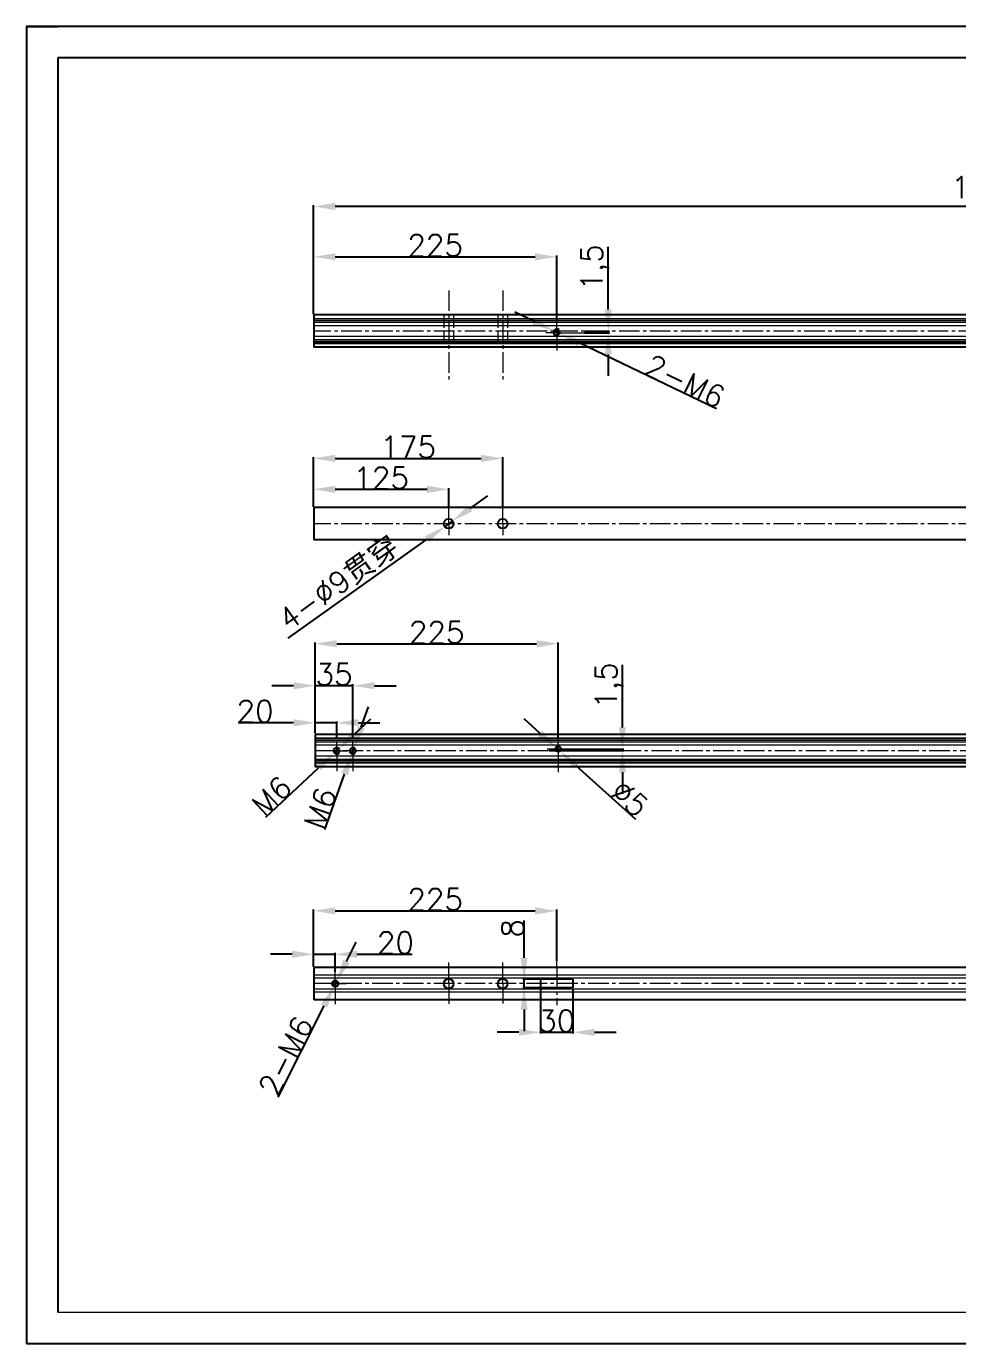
# Model space of a CAD drawing. Header units: millimetres. Extents: x -30327 to 34858, y 4015 to 75103.
# Drawn here: x 1495 to 2358, y 60062 to 61281 of the extents above; entities that cross this region are included whole.
import ezdxf

# ---------------------------------------------------------------- set-up
doc = ezdxf.new("R2010")
doc.units = ezdxf.units.MM
doc.linetypes.add('ACAD_ISO02W100', pattern=[15, 12, -3])
doc.linetypes.add('CENTER2', pattern=[28.575, 19.05, -3.175, 3.175, -3.175])
for name, color, linetype in [('3', 3, 'ACAD_ISO02W100'), ('print', 30, 'Continuous'), ('red', 1, 'CENTER2'), ('yellow', 2, 'Continuous')]:
    doc.layers.add(name, color=color, linetype=linetype)
doc.layers.add('A-TITLEBLOCK', color=7, linetype='Continuous', lineweight=18)
doc.layers.add('cen', color=1, linetype='CENTER2', lineweight=9)
doc.styles.add('GB', font='GBENOR.SHX', dxfattribs={"bigfont": 'gbcbig.shx'})
doc.styles.get("Standard").update_dxf_attribs({"font": 'txt', "bigfont": 'gbcbig.shx'})
doc.dimstyles.new('ISO-25', dxfattribs={"dimtxt": 20, "dimasz": 20, "dimexe": 1.25, "dimexo": 0.625, "dimtad": 1, "dimtxsty": 'Standard', "dimcen": 2.5, "dimadec": 0, "dimazin": 0, "dimtfac": 1, "dimtmove": 0, "dimatfit": 3, "dimfxl": 0, "dimarcsym": 0})

# ---------------------------------------------------------------- blocks, each defined once
blk = doc.blocks.new('*D148')
at = {"layer": 'Defpoints', "color": 0, "transparency": 16777216}
for p in [(1761.3, 61114.6), (1761.3, 61014.9), (2920.3, 61014.2)]:
    blk.add_point(p, dxfattribs=at)
at = {"layer": 'yellow', "color": 0, "lineweight": -2, "transparency": 16777216}
for p, q in [((1761.3, 61015.5), (1761.3, 61115.9)), ((2900.3, 61114.6), (1781.3, 61114.6)), ((2920.3, 61014.9), (2920.3, 61115.9))]:
    blk.add_line(p, q, dxfattribs=at)
at = {"layer": 'yellow', "color": 0, "transparency": 16777216}
for points in [[(1781.3, 61118), (1781.3, 61111.3), (1761.3, 61114.6)], [(2900.3, 61118), (2900.3, 61111.3), (2920.3, 61114.6)]]:
    blk.add_solid(points, dxfattribs=at)
at = {"layer": 'yellow', "color": 0, "lineweight": 9, "transparency": 16777216, "insert": (2418.4, 61146.3), "char_height": 20, "attachment_point": 5}
blk.add_mtext('1159\\S-0,3^ -0,5;', dxfattribs=at)
blk = doc.blocks.new('*D149')
at = {"layer": 'Defpoints', "color": 0, "transparency": 16777216}
for p in [(1784.9, 60612.9), (1780.5, 60608.8)]:
    blk.add_point(p, dxfattribs=at)
at = {"layer": 'yellow', "color": 0, "lineweight": -2, "transparency": 16777216}
for p, q in [((1799.5, 60626.6), (1814.1, 60640.3)), ((1784.9, 60612.9), (1780.5, 60608.8)), ((1717.1, 60549.4), (1765.9, 60595.1))]:
    blk.add_line(p, q, dxfattribs=at)
at = {"layer": 'yellow', "color": 0, "transparency": 16777216}
for points in [[(1797.2, 60629), (1801.8, 60624.1), (1784.9, 60612.9)], [(1763.6, 60597.6), (1768.2, 60592.7), (1780.5, 60608.8)]]:
    blk.add_solid(points, dxfattribs=at)
at = {"layer": 'yellow', "color": 0, "lineweight": 9, "transparency": 16777216, "insert": (1722.4, 60569), "char_height": 20, "attachment_point": 5, "rotation": 43.1266}
blk.add_mtext('M6', dxfattribs=at)
blk = doc.blocks.new('*D150')
at = {"layer": 'Defpoints', "color": 0, "transparency": 16777216}
for p in [(1780, 60392.6), (1782.7, 60397.9)]:
    blk.add_point(p, dxfattribs=at)
at = {"layer": 'yellow', "color": 0, "lineweight": -2, "transparency": 16777216}
for p, q in [((1791.7, 60415.8), (1800.7, 60433.7)), ((1782.7, 60397.9), (1780, 60392.6)), ((1728.4, 60290.3), (1771, 60374.7))]:
    blk.add_line(p, q, dxfattribs=at)
at = {"layer": 'yellow', "color": 0, "transparency": 16777216}
for points in [[(1788.7, 60417.3), (1794.7, 60414.3), (1782.7, 60397.9)], [(1768, 60376.2), (1774, 60373.2), (1780, 60392.6)]]:
    blk.add_solid(points, dxfattribs=at)
at = {"layer": 'yellow', "color": 0, "lineweight": 9, "transparency": 16777216, "insert": (1735.7, 60328.3), "char_height": 20, "attachment_point": 5, "rotation": 63.2542}
blk.add_mtext('2-M6', dxfattribs=at)
blk = doc.blocks.new('*D151')
at = {"layer": 'Defpoints', "color": 0, "transparency": 16777216}
for p in [(1978.6, 60612.4), (1978.6, 60610.9), (2047.2, 60612.4)]:
    blk.add_point(p, dxfattribs=at)
at = {"layer": 'yellow', "color": 0, "lineweight": -2, "transparency": 16777216}
for p, q in [((2047.2, 60632.4), (2047.2, 60690.3)), ((1979.2, 60612.4), (2048.4, 60612.4)), ((1979.2, 60610.9), (2048.4, 60610.9)), ((2047.2, 60610.9), (2047.2, 60612.4)), ((2047.2, 60590.9), (2047.2, 60570.9))]:
    blk.add_line(p, q, dxfattribs=at)
at = {"layer": 'yellow', "color": 0, "transparency": 16777216}
for points in [[(2043.8, 60632.4), (2050.5, 60632.4), (2047.2, 60612.4)], [(2043.8, 60590.9), (2050.5, 60590.9), (2047.2, 60610.9)]]:
    blk.add_solid(points, dxfattribs=at)
at = {"layer": 'yellow', "color": 0, "lineweight": 9, "transparency": 16777216, "insert": (2034.9, 60671.3), "char_height": 20, "attachment_point": 5, "rotation": 90}
blk.add_mtext('1,5', dxfattribs=at)
blk = doc.blocks.new('*D152')
at = {"layer": 'Defpoints', "color": 0, "transparency": 16777216}
for p in [(1985.8, 60613.5), (1989.6, 60610.2)]:
    blk.add_point(p, dxfattribs=at)
at = {"layer": 'yellow', "color": 0, "lineweight": -2, "transparency": 16777216}
for p, q in [((1971, 60626.9), (1956.1, 60640.3)), ((1985.8, 60613.5), (1989.6, 60610.2)), ((2059.7, 60547.1), (2004.4, 60596.8))]:
    blk.add_line(p, q, dxfattribs=at)
at = {"layer": 'yellow', "color": 0, "transparency": 16777216}
for points in [[(1973.2, 60629.4), (1968.7, 60624.4), (1985.8, 60613.5)], [(2006.7, 60599.3), (2002.2, 60594.3), (1989.6, 60610.2)]]:
    blk.add_solid(points, dxfattribs=at)
at = {"layer": 'yellow', "color": 0, "lineweight": 9, "transparency": 16777216, "insert": (2053.9, 60566.6), "char_height": 20, "attachment_point": 5, "rotation": 318.0469}
blk.add_mtext('∅5', dxfattribs=at)
blk = doc.blocks.new('*D153')
at = {"layer": 'Defpoints', "color": 0, "transparency": 16777216}
for p in [(1986.3, 60462.6), (1986.3, 60415.3), (1761.3, 60410.9)]:
    blk.add_point(p, dxfattribs=at)
at = {"layer": 'yellow', "color": 0, "lineweight": -2, "transparency": 16777216}
for p, q in [((1761.3, 60411.5), (1761.3, 60463.9)), ((1781.3, 60462.6), (1966.3, 60462.6)), ((1986.3, 60415.9), (1986.3, 60463.9))]:
    blk.add_line(p, q, dxfattribs=at)
at = {"layer": 'yellow', "color": 0, "transparency": 16777216}
for points in [[(1781.3, 60465.9), (1781.3, 60459.3), (1761.3, 60462.6)], [(1966.3, 60465.9), (1966.3, 60459.3), (1986.3, 60462.6)]]:
    blk.add_solid(points, dxfattribs=at)
at = {"layer": 'yellow', "color": 0, "lineweight": 9, "transparency": 16777216, "insert": (1873.8, 60473.2), "char_height": 20, "attachment_point": 5}
blk.add_mtext('225', dxfattribs=at)
blk = doc.blocks.new('*D154')
at = {"layer": 'Defpoints', "color": 0, "transparency": 16777216}
for p in [(1781.3, 60422.4), (1761.3, 60410.3), (1781.3, 60405.3)]:
    blk.add_point(p, dxfattribs=at)
at = {"layer": 'yellow', "color": 0, "lineweight": -2, "transparency": 16777216}
for p, q in [((1741.3, 60422.4), (1721.3, 60422.4)), ((1761.3, 60410.9), (1761.3, 60423.7)), ((1761.3, 60422.4), (1781.3, 60422.4)), ((1781.3, 60405.9), (1781.3, 60423.7)), ((1801.3, 60422.4), (1852.6, 60422.4))]:
    blk.add_line(p, q, dxfattribs=at)
at = {"layer": 'yellow', "color": 0, "transparency": 16777216}
for points in [[(1741.3, 60425.8), (1741.3, 60419.1), (1761.3, 60422.4)], [(1801.3, 60425.8), (1801.3, 60419.1), (1781.3, 60422.4)]]:
    blk.add_solid(points, dxfattribs=at)
at = {"layer": 'yellow', "color": 0, "lineweight": 9, "transparency": 16777216, "insert": (1837, 60433.1), "char_height": 20, "attachment_point": 5}
blk.add_mtext('20', dxfattribs=at)
blk = doc.blocks.new('*D155')
at = {"layer": 'Defpoints', "color": 0, "transparency": 16777216}
for p in [(1882.7, 60818.3), (1890, 60823.5)]:
    blk.add_point(p, dxfattribs=at)
at = {"layer": 'yellow', "color": 0, "lineweight": -2, "transparency": 16777216}
for p, q in [((1906.3, 60835.1), (1922.6, 60846.7)), ((1890, 60823.5), (1882.7, 60818.3)), ((1737.6, 60714.9), (1866.4, 60806.7))]:
    blk.add_line(p, q, dxfattribs=at)
at = {"layer": 'yellow', "color": 0, "transparency": 16777216}
for points in [[(1904.3, 60837.8), (1908.2, 60832.4), (1890, 60823.5)], [(1864.4, 60809.4), (1868.3, 60804), (1882.7, 60818.3)]]:
    blk.add_solid(points, dxfattribs=at)
at = {"layer": 'yellow', "color": 0, "lineweight": 9, "transparency": 16777216, "insert": (1784.9, 60765.7), "char_height": 20, "attachment_point": 5, "rotation": 35.4788}
blk.add_mtext('4-%%C9{\\fSimSun|b0|i0|c134|p2;贯穿}', dxfattribs=at)
blk = doc.blocks.new('*D156')
at = {"layer": 'Defpoints', "color": 0, "transparency": 16777216}
for p in [(1986.3, 61068), (1761.3, 61014.2), (1986.3, 61007.2)]:
    blk.add_point(p, dxfattribs=at)
at = {"layer": 'yellow', "color": 0, "lineweight": -2, "transparency": 16777216}
for p, q in [((1761.3, 61014.9), (1761.3, 61069.2)), ((1781.3, 61068), (1966.3, 61068)), ((1986.3, 61007.9), (1986.3, 61069.2))]:
    blk.add_line(p, q, dxfattribs=at)
at = {"layer": 'yellow', "color": 0, "transparency": 16777216}
for points in [[(1781.3, 61071.3), (1781.3, 61064.7), (1761.3, 61068)], [(1966.3, 61071.3), (1966.3, 61064.7), (1986.3, 61068)]]:
    blk.add_solid(points, dxfattribs=at)
at = {"layer": 'yellow', "color": 0, "lineweight": 9, "transparency": 16777216, "insert": (1873.8, 61078.6), "char_height": 20, "attachment_point": 5}
blk.add_mtext('225', dxfattribs=at)
blk = doc.blocks.new('*D157')
at = {"layer": 'Defpoints', "color": 0, "transparency": 16777216}
for p in [(2011.2, 60999.2), (2011.2, 60997.7), (2034, 60999.2)]:
    blk.add_point(p, dxfattribs=at)
at = {"layer": 'yellow', "color": 0, "lineweight": -2, "transparency": 16777216}
for p, q in [((2034, 61019.2), (2034, 61077.1)), ((2011.9, 60999.2), (2035.3, 60999.2)), ((2011.9, 60997.7), (2035.3, 60997.7)), ((2034, 60997.7), (2034, 60999.2)), ((2034, 60977.7), (2034, 60957.7))]:
    blk.add_line(p, q, dxfattribs=at)
at = {"layer": 'yellow', "color": 0, "transparency": 16777216}
for points in [[(2030.7, 61019.2), (2037.4, 61019.2), (2034, 60999.2)], [(2030.7, 60977.7), (2037.4, 60977.7), (2034, 60997.7)]]:
    blk.add_solid(points, dxfattribs=at)
at = {"layer": 'yellow', "color": 0, "lineweight": 9, "transparency": 16777216, "insert": (2021.7, 61058.2), "char_height": 20, "attachment_point": 5, "rotation": 90}
blk.add_mtext('1,5', dxfattribs=at)
blk = doc.blocks.new('*D158')
at = {"layer": 'Defpoints', "color": 0, "transparency": 16777216}
for p in [(1983.6, 60999.5), (1989, 60996.9)]:
    blk.add_point(p, dxfattribs=at)
at = {"layer": 'yellow', "color": 0, "lineweight": -2, "transparency": 16777216}
for p, q in [((1965.6, 61008.2), (1947.6, 61016.8)), ((1983.6, 60999.5), (1989, 60996.9)), ((2134.2, 60927.2), (2007.1, 60988.3))]:
    blk.add_line(p, q, dxfattribs=at)
at = {"layer": 'yellow', "color": 0, "transparency": 16777216}
for points in [[(1967, 61011.2), (1964.1, 61005.2), (1983.6, 60999.5)], [(2008.5, 60991.3), (2005.6, 60985.3), (1989, 60996.9)]]:
    blk.add_solid(points, dxfattribs=at)
at = {"layer": 'yellow', "color": 0, "lineweight": 9, "transparency": 16777216, "insert": (2105.2, 60952.9), "char_height": 20, "attachment_point": 5, "rotation": 334.3401}
blk.add_mtext('2-M6', dxfattribs=at)
blk = doc.blocks.new('*D159')
at = {"layer": 'Defpoints', "color": 0, "transparency": 16777216}
for p in [(1956.1, 60399.3), (1971.3, 60399.3), (1971.3, 60391.3)]:
    blk.add_point(p, dxfattribs=at)
at = {"layer": 'yellow', "color": 0, "lineweight": -2, "transparency": 16777216}
for p, q in [((1956.1, 60419.3), (1956.1, 60453.8)), ((1970.7, 60399.3), (1954.9, 60399.3)), ((1970.7, 60391.3), (1954.9, 60391.3)), ((1956.1, 60391.3), (1956.1, 60399.3)), ((1956.1, 60371.3), (1956.1, 60351.3))]:
    blk.add_line(p, q, dxfattribs=at)
at = {"layer": 'yellow', "color": 0, "transparency": 16777216}
for points in [[(1952.8, 60419.3), (1959.5, 60419.3), (1956.1, 60399.3)], [(1952.8, 60371.3), (1959.5, 60371.3), (1956.1, 60391.3)]]:
    blk.add_solid(points, dxfattribs=at)
at = {"layer": 'yellow', "color": 0, "lineweight": 9, "transparency": 16777216, "insert": (1945.5, 60446.5), "char_height": 20, "attachment_point": 5, "rotation": 90}
blk.add_mtext('8', dxfattribs=at)
blk = doc.blocks.new('*D161')
at = {"layer": 'Defpoints', "color": 0, "transparency": 16777216}
for p in [(1971.3, 60391.3), (2001.3, 60391.3), (2001.3, 60350.2)]:
    blk.add_point(p, dxfattribs=at)
at = {"layer": 'yellow', "color": 0, "lineweight": -2, "transparency": 16777216}
for p, q in [((1971.3, 60390.6), (1971.3, 60349)), ((2001.3, 60390.6), (2001.3, 60349)), ((1951.3, 60350.2), (1931.3, 60350.2)), ((1971.3, 60350.2), (2001.3, 60350.2)), ((2021.3, 60350.2), (2041.3, 60350.2))]:
    blk.add_line(p, q, dxfattribs=at)
at = {"layer": 'yellow', "color": 0, "transparency": 16777216}
for points in [[(1951.3, 60353.5), (1951.3, 60346.9), (1971.3, 60350.2)], [(2021.3, 60353.5), (2021.3, 60346.9), (2001.3, 60350.2)]]:
    blk.add_solid(points, dxfattribs=at)
at = {"layer": 'yellow', "color": 0, "lineweight": 9, "transparency": 16777216, "insert": (1986.3, 60360.8), "char_height": 20, "attachment_point": 5}
blk.add_mtext('30', dxfattribs=at)
blk = doc.blocks.new('*D82')
at = {"layer": 'Defpoints', "color": 0, "transparency": 16777216}
for p in [(1886.3, 60852.8), (1761.3, 60835.9), (1886.3, 60835.9)]:
    blk.add_point(p, dxfattribs=at)
at = {"layer": 'yellow', "color": 0, "lineweight": -2, "transparency": 16777216}
for p, q in [((1761.3, 60836.5), (1761.3, 60854)), ((1781.3, 60852.8), (1866.3, 60852.8)), ((1886.3, 60836.5), (1886.3, 60854))]:
    blk.add_line(p, q, dxfattribs=at)
at = {"layer": 'yellow', "color": 0, "transparency": 16777216}
for points in [[(1781.3, 60856.1), (1781.3, 60849.4), (1761.3, 60852.8)], [(1866.3, 60856.1), (1866.3, 60849.4), (1886.3, 60852.8)]]:
    blk.add_solid(points, dxfattribs=at)
at = {"layer": 'yellow', "color": 0, "lineweight": 9, "transparency": 16777216, "insert": (1823.8, 60863.4), "char_height": 20, "attachment_point": 5}
blk.add_mtext('125', dxfattribs=at)
blk = doc.blocks.new('*D83')
at = {"layer": 'Defpoints', "color": 0, "transparency": 16777216}
for p in [(1936.3, 60881.4), (1761.3, 60835.9), (1936.3, 60835.9)]:
    blk.add_point(p, dxfattribs=at)
at = {"layer": 'yellow', "color": 0, "lineweight": -2, "transparency": 16777216}
for p, q in [((1761.3, 60836.5), (1761.3, 60882.7)), ((1781.3, 60881.4), (1916.3, 60881.4)), ((1936.3, 60836.6), (1936.3, 60882.7))]:
    blk.add_line(p, q, dxfattribs=at)
at = {"layer": 'yellow', "color": 0, "transparency": 16777216}
for points in [[(1781.3, 60884.8), (1781.3, 60878.1), (1761.3, 60881.4)], [(1916.3, 60884.8), (1916.3, 60878.1), (1936.3, 60881.4)]]:
    blk.add_solid(points, dxfattribs=at)
at = {"layer": 'yellow', "color": 0, "lineweight": 9, "transparency": 16777216, "insert": (1848.8, 60892), "char_height": 20, "attachment_point": 5}
blk.add_mtext('175', dxfattribs=at)
blk = doc.blocks.new('*D84')
at = {"layer": 'Defpoints', "color": 0, "transparency": 16777216}
for p in [(1762.7, 60636.7), (1762.7, 60626.5), (1782.7, 60620.9)]:
    blk.add_point(p, dxfattribs=at)
at = {"layer": 'yellow', "color": 0, "lineweight": -2, "transparency": 16777216}
for p, q in [((1742.7, 60636.7), (1691.4, 60636.7)), ((1762.7, 60627.1), (1762.7, 60638)), ((1782.7, 60636.7), (1762.7, 60636.7)), ((1782.7, 60621.5), (1782.7, 60638)), ((1802.7, 60636.7), (1822.7, 60636.7))]:
    blk.add_line(p, q, dxfattribs=at)
at = {"layer": 'yellow', "color": 0, "transparency": 16777216}
for points in [[(1742.7, 60640.1), (1742.7, 60633.4), (1762.7, 60636.7)], [(1802.7, 60640.1), (1802.7, 60633.4), (1782.7, 60636.7)]]:
    blk.add_solid(points, dxfattribs=at)
at = {"layer": 'yellow', "color": 0, "lineweight": 9, "transparency": 16777216, "insert": (1707.1, 60647.4), "char_height": 20, "attachment_point": 5}
blk.add_mtext('20', dxfattribs=at)
blk = doc.blocks.new('*D85')
at = {"layer": 'Defpoints', "color": 0, "transparency": 16777216}
for p in [(1987.7, 60709.9), (1762.7, 60627.1), (1987.7, 60621.9)]:
    blk.add_point(p, dxfattribs=at)
at = {"layer": 'yellow', "color": 0, "lineweight": -2, "transparency": 16777216}
for p, q in [((1762.7, 60627.7), (1762.7, 60711.1)), ((1782.7, 60709.9), (1967.7, 60709.9)), ((1987.7, 60622.5), (1987.7, 60711.1))]:
    blk.add_line(p, q, dxfattribs=at)
at = {"layer": 'yellow', "color": 0, "transparency": 16777216}
for points in [[(1782.7, 60713.2), (1782.7, 60706.5), (1762.7, 60709.9)], [(1967.7, 60713.2), (1967.7, 60706.5), (1987.7, 60709.9)]]:
    blk.add_solid(points, dxfattribs=at)
at = {"layer": 'yellow', "color": 0, "lineweight": 9, "transparency": 16777216, "insert": (1875.2, 60720.5), "char_height": 20, "attachment_point": 5}
blk.add_mtext('225', dxfattribs=at)
blk = doc.blocks.new('*D424')
at = {"layer": 'Defpoints', "color": 0, "transparency": 16777216}
for p in [(1798.7, 60613.7), (1796.7, 60608)]:
    blk.add_point(p, dxfattribs=at)
at = {"layer": 'yellow', "color": 0, "lineweight": -2, "transparency": 16777216}
for p, q in [((1805.4, 60632.5), (1812.1, 60651.4)), ((1798.7, 60613.7), (1796.7, 60608)), ((1771.6, 60537.8), (1790, 60589.2))]:
    blk.add_line(p, q, dxfattribs=at)
at = {"layer": 'yellow', "color": 0, "transparency": 16777216}
for points in [[(1802.3, 60633.6), (1808.6, 60631.4), (1798.7, 60613.7)], [(1786.8, 60590.3), (1793.1, 60588.1), (1796.7, 60608)]]:
    blk.add_solid(points, dxfattribs=at)
at = {"layer": 'yellow', "color": 0, "lineweight": 9, "transparency": 16777216, "insert": (1767.4, 60557.6), "char_height": 20, "attachment_point": 5, "rotation": 70.3628}
blk.add_mtext('M6', dxfattribs=at)
blk = doc.blocks.new('*D425')
at = {"layer": 'Defpoints', "color": 0, "transparency": 16777216}
for p in [(1762.7, 60671), (1762.7, 60628.1), (1797.7, 60620.9)]:
    blk.add_point(p, dxfattribs=at)
at = {"layer": 'yellow', "color": 0, "lineweight": -2, "transparency": 16777216}
for p, q in [((1762.7, 60628.7), (1762.7, 60672.3)), ((1797.7, 60621.5), (1797.7, 60672.3)), ((1742.7, 60671), (1722.7, 60671)), ((1797.7, 60671), (1762.7, 60671)), ((1817.7, 60671), (1837.7, 60671))]:
    blk.add_line(p, q, dxfattribs=at)
at = {"layer": 'yellow', "color": 0, "transparency": 16777216}
for points in [[(1742.7, 60674.3), (1742.7, 60667.7), (1762.7, 60671)], [(1817.7, 60674.3), (1817.7, 60667.7), (1797.7, 60671)]]:
    blk.add_solid(points, dxfattribs=at)
at = {"layer": 'yellow', "color": 0, "lineweight": 9, "transparency": 16777216, "insert": (1780.2, 60681.6), "char_height": 20, "attachment_point": 5}
blk.add_mtext('35', dxfattribs=at)
blk = doc.blocks.new('DT-A2-TITLE')
for p, q in [((594, 420), (0, 420)), ((0, 420), (0, 420)), ((0, 420), (0, 0)), ((0, 420), (10, 420)), ((10, 410), (10, 10)), ((584, 410), (10, 410))]:
    blk.add_line(p, q)
at = {"layer": 'A-TITLEBLOCK', "color": 7}
for p, q in [((10, 10), (584, 10)), ((0, 0), (594, 0))]:
    blk.add_line(p, q, dxfattribs=at)
at = {"style": 'GB'}
for tag, p, height in [('#设计', (451.96, 38.52), 3.5), ('#品名', (523.32, 37.95), 3.5), ('#审核', (451.99, 28.1), 3.5), ('#图号', (526.67, 27.2), 3.5), ('#材料说明', (442.15, 13.59), 3), ('#数量', (520.33, 14.51), 3.5), ('#版本', (552.92, 14.47), 3.5)]:
    blk.add_attdef(tag, p, '', height=height, dxfattribs=at)

msp = doc.modelspace()

# ---------------------------------------------------------------- linework, layer by layer
for p, q in [((2920.3252, 61014.2281), (1761.3252, 61014.2281)), ((1761.3252, 61014.2281), (1761.3252, 60984.2281)), ((2920.3252, 60984.2281), (1761.3252, 60984.2281)), ((2920.3252, 60835.9032), (1761.3252, 60835.9032)), ((1761.3252, 60835.9032), (1761.3252, 60805.9032)), ((2920.3252, 60805.9032), (1761.3252, 60805.9032)), ((2921.6969, 60625.856), (1762.6969, 60625.856)), ((1762.6969, 60625.856), (1762.6969, 60595.856)), ((2921.6969, 60595.856), (1762.6969, 60595.856)), ((2920.3252, 60410.257), (1761.3252, 60410.257)), ((1761.3252, 60410.257), (1761.3252, 60380.257)), ((2001.3252, 60399.257), (1971.3252, 60399.257)), ((1971.3252, 60399.257), (1971.3252, 60391.257)), ((2001.3252, 60391.257), (1971.3252, 60391.257)), ((2001.3252, 60399.257), (2001.3252, 60391.257)), ((2920.3252, 60380.257), (1761.3252, 60380.257))]:
    msp.add_line(p, q)
at = {"lineweight": 9}
for p, q in [((2920.3252, 61010.7281), (1761.3252, 61010.7281)), ((2920.3252, 61010.2281), (1761.3252, 61010.2281)), ((2920.3252, 61008.7281), (1761.3252, 61008.7281)), ((2920.3252, 61007.2281), (1761.3252, 61007.2281)), ((2920.3252, 61004.2281), (1761.3252, 61004.2281)), ((2920.3252, 60994.2281), (1761.3252, 60994.2281)), ((2920.3252, 60991.2281), (1761.3252, 60991.2281)), ((2920.3252, 60989.7281), (1761.3252, 60989.7281)), ((2920.3252, 60988.2281), (1761.3252, 60988.2281)), ((2920.3252, 60987.5864), (1761.3252, 60987.5864)), ((2921.6969, 60622.356), (1762.6969, 60622.356)), ((2921.6969, 60621.856), (1762.6969, 60621.856)), ((2921.6969, 60620.356), (1762.6969, 60620.356)), ((2921.6969, 60618.856), (1762.6969, 60618.856)), ((2921.6969, 60615.856), (1762.6969, 60615.856)), ((2921.6969, 60605.856), (1762.6969, 60605.856)), ((2921.6969, 60602.856), (1762.6969, 60602.856)), ((2921.6969, 60601.356), (1762.6969, 60601.356)), ((2921.6969, 60599.856), (1762.6969, 60599.856)), ((2921.6969, 60599.2142), (1762.6969, 60599.2142)), ((2920.3252, 60403.257), (1761.3252, 60403.257)), ((2920.3252, 60400.257), (1761.3252, 60400.257)), ((2920.3252, 60390.257), (1761.3252, 60390.257)), ((2920.3252, 60387.257), (1761.3252, 60387.257))]:
    msp.add_line(p, q, dxfattribs=at)
for centre, radius in [((1986.3252, 60997.7281), 2.5), ((1886.3252, 60820.9032), 4.5), ((1936.3252, 60820.9032), 4.5), ((1782.6969, 60610.856), 2.5), ((1797.6969, 60610.856), 2.5), ((1987.6969, 60612.356), 2.5), ((1781.3252, 60395.257), 3), ((1886.3252, 60395.257), 4.5), ((1936.3252, 60395.257), 4.5)]:
    msp.add_circle(centre, radius)
for centre, radius, start, end in [((1986.4348, 60997.9781), 3.1097, 49.691019, 310.308981), ((1782.6969, 60610.856), 3, 45, 315), ((1797.6969, 60610.856), 3, 45, 315), ((1781.3252, 60395.257), 2.5, 45, 315)]:
    msp.add_arc(centre, radius, start, end)
at = {"layer": '3', "lineweight": 9}
for points in [[(1881.8252, 61014.2281), (1881.8252, 60984.2281)], [(1890.8252, 61014.2281), (1890.8252, 60984.2281)], [(1931.8252, 61014.2281), (1931.8252, 60984.2281)], [(1940.8252, 61014.2281), (1940.8252, 60984.2281)]]:
    msp.add_lwpolyline(points, dxfattribs=at)
at = {"layer": 'cen', "lineweight": 9}
for p, q in [((1986.3252, 60997.7281), (1986.3252, 61008.2281)), ((1986.3252, 60997.7281), (1976.3252, 60997.7281)), ((1986.3252, 60997.7281), (1986.3252, 60981.2813)), ((1986.3252, 60997.7281), (1996.3252, 60997.7281)), ((1886.3252, 60820.9032), (1886.3252, 60842.1186)), ((1936.3252, 60820.9032), (1936.3252, 60850.9811)), ((1886.3252, 60820.2971), (1886.3252, 60810.2971)), ((1936.3252, 60820.2971), (1936.3252, 60810.2971)), ((1782.6969, 60610.856), (1772.6969, 60610.856)), ((1782.6969, 60610.856), (1782.6969, 60620.856)), ((1782.6969, 60610.856), (1792.6969, 60610.856)), ((1782.6969, 60610.856), (1782.6969, 60591.8523)), ((1797.6969, 60610.856), (1797.6969, 60620.856)), ((1797.6969, 60610.856), (1797.6969, 60591.8523)), ((1987.6969, 60612.356), (1977.5899, 60612.356)), ((1987.6969, 60612.356), (1987.6969, 60621.856)), ((1987.6969, 60612.356), (1995.2425, 60612.4488)), ((1987.6969, 60612.356), (1987.6969, 60606.856)), ((1987.6969, 60606.856), (1987.6969, 60591.1507)), ((1886.3252, 60395.863), (1886.3252, 60415.6868)), ((1936.3252, 60395.863), (1936.3252, 60415.1892)), ((1986.3252, 60410.257), (1986.3252, 60415.257)), ((1781.3252, 60395.257), (1781.3252, 60405.257)), ((1986.3252, 60410.257), (1986.3252, 60380.257)), ((1781.3252, 60395.257), (1771.3252, 60395.257)), ((1781.3252, 60395.257), (1781.3252, 60374.6096)), ((1781.3252, 60395.257), (1791.3252, 60395.257)), ((1886.3252, 60395.257), (1886.3252, 60376.7134)), ((1936.3252, 60395.257), (1936.3252, 60376.8793)), ((1986.3252, 60380.257), (1986.3252, 60375.257))]:
    msp.add_line(p, q, dxfattribs=at)
for points in [[(1886.3252, 61036.9448), (1886.3252, 60953.1763)], [(1936.3252, 61036.9448), (1936.3252, 60953.1763)]]:
    msp.add_lwpolyline(points, dxfattribs=at)
at = {"layer": 'print'}
msp.add_lwpolyline([(1495.2982, 60062.0396), (3219.704, 60062.0396), (3219.704, 61281.3164), (1495.2982, 61281.3164)], close=True, dxfattribs=at)
at = {"layer": 'red', "lineweight": 9}
for p, q in [((2920.3252, 60999.2281), (1761.3252, 60999.2281)), ((2920.3252, 60820.9032), (1761.3252, 60820.9032)), ((2921.6969, 60610.856), (1762.6969, 60610.856)), ((2920.3252, 60395.257), (1761.3252, 60395.257))]:
    msp.add_line(p, q, dxfattribs=at)
at = {"layer": 'yellow', "lineweight": 9}
msp.add_line((1996.3252, 60997.7281), (2016.2372, 60997.7281), dxfattribs=at)

# ---------------------------------------------------------------- block references
at = {"xscale": 2.90304, "yscale": 2.90304, "zscale": 2.90304}
msp.add_blockref('DT-A2-TITLE', (1495.2982, 60062.0396), dxfattribs=at)

# ---------------------------------------------------------------- dimensions: what is measured, and where the dimension line sits
at = {"layer": 'yellow', "lineweight": 9}
dim = msp.add_linear_dim(base=(1761.3252, 61114.6308), p1=(2920.3252, 61014.2281), p2=(1761.3252, 61014.8531), dimstyle='ISO-25', override={"dimgap": 5, "dimtol": 1, "dimlim": 0, "dimtp": -0.3, "dimtm": 0.5}, dxfattribs=at)
dim.commit()
dim.dimension.update_dxf_attribs({"geometry": '*D148', "text_midpoint": (2418.3836, 61114.6308), "dimtype": 160})
for base, p1, p2, picture, middle in [((1986.3252, 61067.9928), (1761.3252, 61014.2281), (1986.3252, 61007.2281), '*D156', (1873.8252, 61067.9928)), ((1987.6969, 60709.8685), (1762.6969, 60627.106), (1987.6969, 60621.856), '*D85', (1875.1969, 60709.8685)), ((1762.6969, 60671.0156), (1797.6969, 60620.856), (1762.6969, 60628.106), '*D425', (1780.1969, 60671.0156)), ((1986.3252, 60462.6137), (1761.3252, 60410.882), (1986.3252, 60415.257), '*D153', (1873.8252, 60462.6137)), ((1781.3252, 60422.4338), (1761.3252, 60410.257), (1781.3252, 60405.257), '*D154', (1836.9502, 60422.4338)), ((2001.3252, 60350.2074), (1971.3252, 60391.257), (2001.3252, 60391.257), '*D161', (1986.3252, 60350.2074))]:
    dim = msp.add_linear_dim(base=base, p1=p1, p2=p2, dimstyle='ISO-25', dxfattribs=at)
    dim.commit()
    dim.dimension.update_dxf_attribs({"geometry": picture, "text_midpoint": middle, "dimtype": 160})
for base, p1, p2, picture, middle in [((2034.038, 60999.2281), (2011.2279, 60997.7281), (2011.2279, 60999.2281), '*D157', (2034.038, 61058.1865)), ((2047.1685, 60612.356), (1978.6143, 60610.856), (1978.6143, 60612.356), '*D151', (2047.1685, 60671.3143)), ((1956.1365, 60399.257), (1971.3252, 60391.257), (1971.3252, 60399.257), '*D159', (1956.1365, 60446.5486))]:
    dim = msp.add_linear_dim(base=base, p1=p1, p2=p2, angle=90, dimstyle='ISO-25', dxfattribs=at)
    dim.commit()
    dim.dimension.update_dxf_attribs({"geometry": picture, "text_midpoint": middle, "dimtype": 160})
for p1, p2, text, picture, middle in [((1983.621, 60999.5272), (1989.0293, 60996.9291), '2-M6', '*D158', (2100.5693, 60943.3447)), ((1889.9897, 60823.515), (1882.6607, 60818.2914), '4-%%C9{\\fSimSun|b0|i0|c134|p2;贯穿}', '*D155', (1792.9821, 60754.3743)), ((1784.8865, 60612.9068), (1780.5074, 60608.8051), 'M6', '*D149', (1729.6968, 60561.213))]:
    dim = msp.add_diameter_dim_2p(p1=p1, p2=p2, text=text, dimstyle='ISO-25', dxfattribs=at)
    dim.commit()
    dim.dimension.update_dxf_attribs({"geometry": picture, "text_midpoint": middle, "dimtype": 163})
for base, p1, p2, picture, middle in [((1936.3252, 60881.4174), (1761.3252, 60835.9032), (1936.3252, 60835.9421), '*D83', (1848.8252, 60892.0424)), ((1886.3252, 60852.7757), (1761.3252, 60835.9032), (1886.3252, 60835.9032), '*D82', (1823.8252, 60863.4007)), ((1762.6969, 60636.7498), (1782.6969, 60620.856), (1762.6969, 60626.481), '*D84', (1707.0719, 60647.3748))]:
    dim = msp.add_linear_dim(base=base, p1=p1, p2=p2, dimstyle='ISO-25', dxfattribs=at)
    dim.commit()
    dim.dimension.update_dxf_attribs({"geometry": picture, "text_midpoint": middle})
for p1, p2, text, picture, middle in [((1798.7051, 60613.6815), (1796.6888, 60608.0305), 'M6', '*D424', (1767.4281, 60557.6416)), ((1782.6753, 60397.936), (1779.9751, 60392.5779), '2-M6', '*D150', (1735.7031, 60328.3371))]:
    dim = msp.add_diameter_dim_2p(p1=p1, p2=p2, text=text, dimstyle='ISO-25', dxfattribs=at)
    dim.commit()
    dim.dimension.update_dxf_attribs({"geometry": picture, "text_midpoint": middle})
dim = msp.add_diameter_dim_2p(p1=(1985.8377, 60613.5273), p2=(1989.5562, 60610.1847), dimstyle='ISO-25', dxfattribs=at)
dim.commit()
dim.dimension.update_dxf_attribs({"geometry": '*D152', "text_midpoint": (2046.8388, 60558.6921), "dimtype": 163})

doc.saveas('drawing.dxf')
